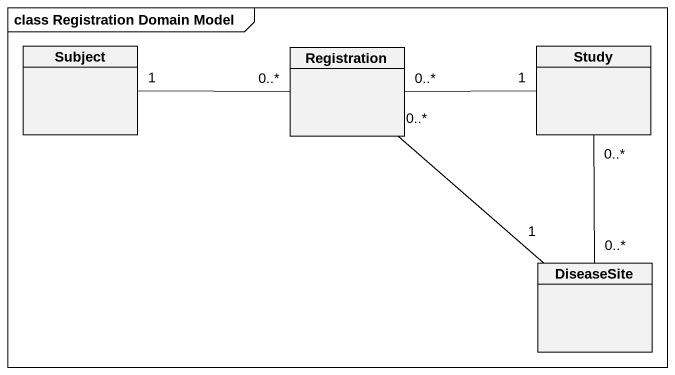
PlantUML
@startuml
mainframe class Registration Domain Model
hide circle
hide empty members
class Subject
class Registration
class Study
class DiseaseSite
Subject "1" -right- "0..*" Registration
Registration "0..*" -right- "1" Study
Registration "0..*" -- "1" DiseaseSite
Study "0..*" -- "0..*" DiseaseSite
@enduml
